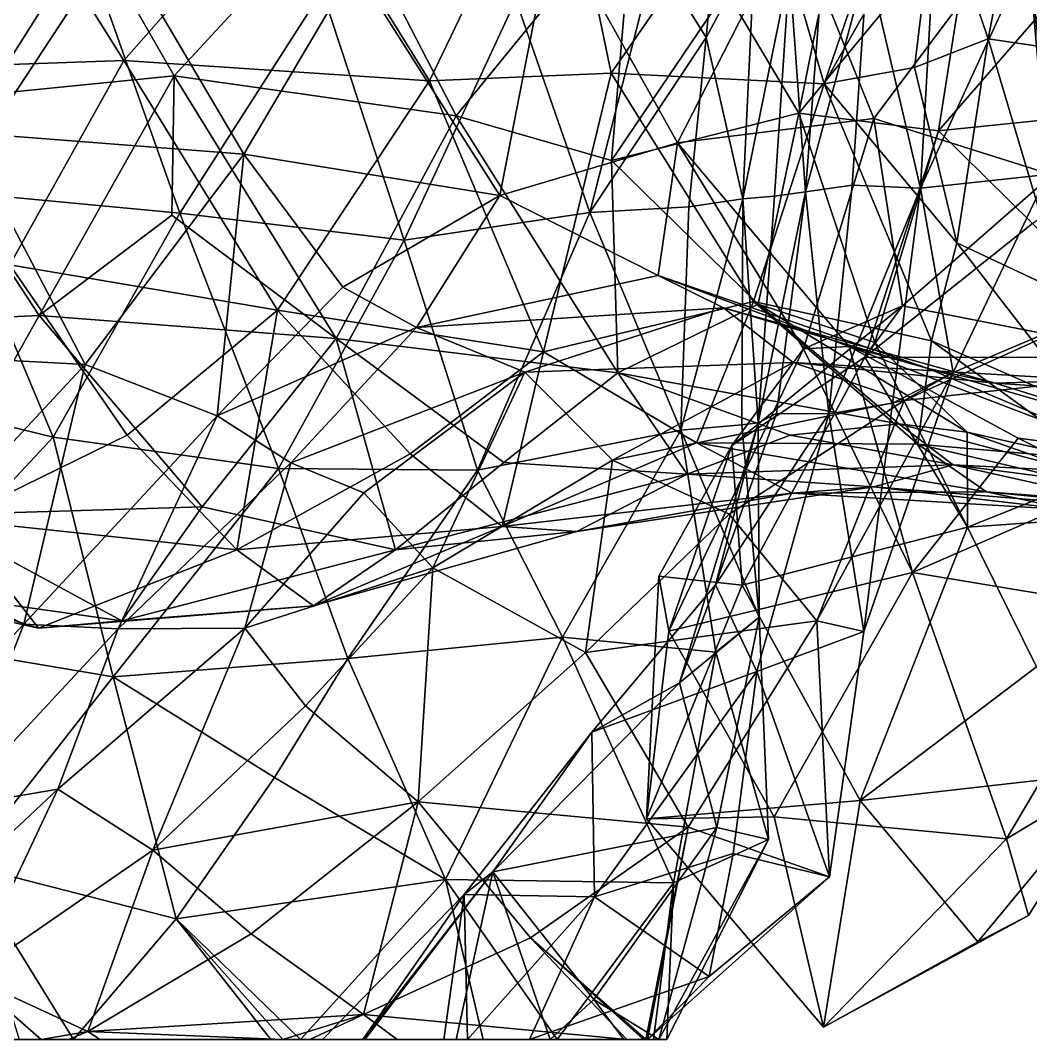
# Model space of a CAD drawing. Extents: x 373697 to 374058, y 6959904 to 6960301.
# Drawn here: x 373896.99 to 373917.25, y 6959904.18 to 6959924.62 of the extents above; entities that cross this region are included whole.
import ezdxf

# ---------------------------------------------------------------- set-up
doc = ezdxf.new("R2010")
doc.units = 0
doc.layers.add('Bht_Fk', color=7, linetype='CONTINUOUS')

msp = doc.modelspace()

# ---------------------------------------------------------------- linework, layer by layer
at = {"layer": 'Bht_Fk'}
for points in [[(373910.743, 6959924.273, 181.802), (373911.263, 6959929.761, 182.106), (373909.717, 6959925.917, 180.124)], [(373910.743, 6959924.273, 181.802), (373911.713, 6959926.096, 183.567), (373911.263, 6959929.761, 182.106)], [(373915.025, 6959928.953, 222.498), (373913.109, 6959923.345, 221.31), (373911.802, 6959927.841, 219.473)], [(373915.356, 6959927.308, 223.822), (373913.109, 6959923.345, 221.31), (373915.025, 6959928.953, 222.498)], [(373916.397, 6959924.247, 225.775), (373915.356, 6959927.308, 223.822), (373917.316, 6959929.041, 226.083)], [(373916.397, 6959924.247, 225.775), (373917.316, 6959929.041, 226.083), (373918.211, 6959923.983, 228.071)], [(373902.514, 6959927.734, 215.026), (373907.757, 6959928.75, 216.566), (373905.191, 6959923.408, 216.36)], [(373907.757, 6959928.75, 216.566), (373908.834, 6959923.562, 218.061), (373905.191, 6959923.408, 216.36)], [(373911.802, 6959927.841, 219.473), (373908.834, 6959923.562, 218.061), (373907.757, 6959928.75, 216.566)], [(373893.648, 6959924.14, 169.448), (373898.476, 6959925.594, 171.715), (373896.361, 6959928.607, 170.396)], [(373911.138, 6959925.213, 209.809), (373912.601, 6959922.761, 209.076), (373913.673, 6959928.099, 211.174)], [(373912.601, 6959922.761, 209.076), (373916.125, 6959927.027, 210.407), (373913.673, 6959928.099, 211.174)], [(373896.776, 6959927.462, 212.975), (373902.514, 6959927.734, 215.026), (373899.063, 6959923.815, 214.139)], [(373899.063, 6959923.815, 214.139), (373902.514, 6959927.734, 215.026), (373905.191, 6959923.408, 216.36)], [(373913.109, 6959923.345, 221.31), (373908.834, 6959923.562, 218.061), (373911.802, 6959927.841, 219.473)], [(373897.705, 6959927.628, 206.93), (373892.315, 6959927.312, 205.554), (373894.573, 6959922.956, 205.219)], [(373893.735, 6959923.628, 211.864), (373896.776, 6959927.462, 212.975), (373899.063, 6959923.815, 214.139)], [(373900.07, 6959923.505, 206.777), (373897.705, 6959927.628, 206.93), (373894.573, 6959922.956, 205.219)], [(373897.705, 6959927.628, 206.93), (373900.07, 6959923.505, 206.777), (373903.436, 6959927.142, 208.666)], [(373915.356, 6959927.308, 223.822), (373914.919, 6959923.676, 223.6), (373913.109, 6959923.345, 221.31)], [(373914.919, 6959923.676, 223.6), (373915.356, 6959927.308, 223.822), (373916.397, 6959924.247, 225.775)], [(373905.726, 6959922.706, 208.377), (373903.436, 6959927.142, 208.666), (373900.07, 6959923.505, 206.777)], [(373903.436, 6959927.142, 208.666), (373905.726, 6959922.706, 208.377), (373909.292, 6959927.075, 210.363)], [(373908.842, 6959921.811, 208.978), (373909.292, 6959927.075, 210.363), (373905.726, 6959922.706, 208.377)], [(373908.842, 6959921.811, 208.978), (373911.138, 6959925.213, 209.809), (373909.292, 6959927.075, 210.363)], [(373912.601, 6959922.761, 209.076), (373915.399, 6959922.402, 208.635), (373916.125, 6959927.027, 210.407)], [(373915.399, 6959922.402, 208.635), (373918.227, 6959925.663, 209.904), (373916.125, 6959927.027, 210.407)], [(373898.619, 6959926.767, 195.986), (373895.844, 6959922.371, 195.089), (373894.515, 6959926.795, 194.973)], [(373901.469, 6959921.939, 196.322), (373895.844, 6959922.371, 195.089), (373898.619, 6959926.767, 195.986)], [(373901.469, 6959921.939, 196.322), (373898.619, 6959926.767, 195.986), (373903.69, 6959925.696, 197.476)], [(373907.68, 6959926.62, 199.266), (373906.6, 6959921.107, 197.699), (373903.69, 6959925.696, 197.476)], [(373906.6, 6959921.107, 197.699), (373907.68, 6959926.62, 199.266), (373910.165, 6959922.161, 200.284)], [(373910.165, 6959922.161, 200.284), (373907.68, 6959926.62, 199.266), (373912.478, 6959926.696, 201.836)], [(373914.105, 6959922.651, 203.156), (373910.165, 6959922.161, 200.284), (373912.478, 6959926.696, 201.836)], [(373917.14, 6959926.699, 204.281), (373914.105, 6959922.651, 203.156), (373912.478, 6959926.696, 201.836)], [(373917.676, 6959921.525, 205.298), (373914.105, 6959922.651, 203.156), (373917.14, 6959926.699, 204.281)], [(373921.35, 6959925.778, 206.132), (373917.676, 6959921.525, 205.298), (373917.14, 6959926.699, 204.281)], [(373911.477, 6959921.041, 183.59), (373911.713, 6959926.096, 183.567), (373910.743, 6959924.273, 181.802)], [(373912.411, 6959925.637, 185.658), (373911.713, 6959926.096, 183.567), (373911.477, 6959921.041, 183.59)], [(373909.717, 6959925.917, 180.124), (373906.924, 6959925.035, 177.372), (373908.41, 6959920.764, 179.346)], [(373910.743, 6959924.273, 181.802), (373909.717, 6959925.917, 180.124), (373908.41, 6959920.764, 179.346)], [(373913.977, 6959925.798, 189.538), (373915.036, 6959921.254, 191.447), (373915.3, 6959925.888, 191.612)], [(373915.036, 6959921.254, 191.447), (373917.586, 6959921.528, 194.204), (373917.203, 6959925.973, 193.713)], [(373915.3, 6959925.888, 191.612), (373915.036, 6959921.254, 191.447), (373917.203, 6959925.973, 193.713)], [(373917.203, 6959925.973, 193.713), (373917.586, 6959921.528, 194.204), (373920.591, 6959925.985, 196.223)], [(373906.6, 6959921.107, 197.699), (373901.469, 6959921.939, 196.322), (373903.69, 6959925.696, 197.476)], [(373912.108, 6959921.094, 185.493), (373912.411, 6959925.637, 185.658), (373911.477, 6959921.041, 183.59)], [(373912.411, 6959925.637, 185.658), (373912.108, 6959921.094, 185.493), (373912.735, 6959921.182, 187.377)], [(373913.07, 6959925.678, 187.583), (373912.411, 6959925.637, 185.658), (373912.735, 6959921.182, 187.377)], [(373913.977, 6959925.798, 189.538), (373912.735, 6959921.182, 187.377), (373913.669, 6959921.313, 189.331)], [(373913.977, 6959925.798, 189.538), (373913.07, 6959925.678, 187.583), (373912.735, 6959921.182, 187.377)], [(373913.977, 6959925.798, 189.538), (373913.669, 6959921.313, 189.331), (373915.036, 6959921.254, 191.447)], [(373915.399, 6959922.402, 208.635), (373920.743, 6959922.954, 209.893), (373918.227, 6959925.663, 209.904)], [(373893.648, 6959924.14, 169.448), (373895.573, 6959921.19, 170.789), (373898.476, 6959925.594, 171.715)], [(373900.187, 6959920.754, 173.405), (373898.476, 6959925.594, 171.715), (373895.573, 6959921.19, 170.789)], [(373898.476, 6959925.594, 171.715), (373900.187, 6959920.754, 173.405), (373903.042, 6959925.212, 174.46)], [(373900.187, 6959920.754, 173.405), (373904.687, 6959920.209, 176.403), (373903.042, 6959925.212, 174.46)], [(373904.687, 6959920.209, 176.403), (373906.924, 6959925.035, 177.372), (373903.042, 6959925.212, 174.46)], [(373912.601, 6959922.761, 209.076), (373911.138, 6959925.213, 209.809), (373908.842, 6959921.811, 208.978)], [(373908.41, 6959920.764, 179.346), (373906.924, 6959925.035, 177.372), (373904.687, 6959920.209, 176.403)], [(373908.41, 6959920.764, 179.346), (373910.391, 6959920.878, 181.611), (373910.743, 6959924.273, 181.802)], [(373910.391, 6959920.878, 181.611), (373911.477, 6959921.041, 183.59), (373910.743, 6959924.273, 181.802)], [(373915.765, 6959920.159, 223.749), (373914.919, 6959923.676, 223.6), (373916.397, 6959924.247, 225.775)], [(373915.765, 6959920.159, 223.749), (373916.397, 6959924.247, 225.775), (373917.913, 6959919.149, 226.013)], [(373916.397, 6959924.247, 225.775), (373918.211, 6959923.983, 228.071), (373917.913, 6959919.149, 226.013)], [(373896.775, 6959919.715, 212.945), (373893.735, 6959923.628, 211.864), (373899.063, 6959923.815, 214.139)], [(373902.144, 6959918.809, 214.83), (373896.775, 6959919.715, 212.945), (373899.063, 6959923.815, 214.139)], [(373902.144, 6959918.809, 214.83), (373899.063, 6959923.815, 214.139), (373905.191, 6959923.408, 216.36)], [(373908.834, 6959923.562, 218.061), (373907.478, 6959917.976, 216.574), (373905.191, 6959923.408, 216.36)], [(373911.692, 6959918.982, 219.151), (373907.478, 6959917.976, 216.574), (373908.834, 6959923.562, 218.061)], [(373913.109, 6959923.345, 221.31), (373911.692, 6959918.982, 219.151), (373908.834, 6959923.562, 218.061)], [(373914.919, 6959923.676, 223.6), (373915.765, 6959920.159, 223.749), (373913.109, 6959923.345, 221.31)], [(373897.367, 6959918.704, 205.895), (373900.07, 6959923.505, 206.777), (373894.573, 6959922.956, 205.219)], [(373900.023, 6959920.715, 206.556), (373900.07, 6959923.505, 206.777), (373897.367, 6959918.704, 205.895)], [(373903.319, 6959918.239, 207.777), (373900.07, 6959923.505, 206.777), (373900.023, 6959920.715, 206.556)], [(373903.319, 6959918.239, 207.777), (373905.726, 6959922.706, 208.377), (373900.07, 6959923.505, 206.777)], [(373907.478, 6959917.976, 216.574), (373902.144, 6959918.809, 214.83), (373905.191, 6959923.408, 216.36)], [(373913.109, 6959923.345, 221.31), (373915.257, 6959918.192, 221.95), (373911.692, 6959918.982, 219.151)], [(373915.257, 6959918.192, 221.95), (373913.109, 6959923.345, 221.31), (373915.765, 6959920.159, 223.749)], [(373891.548, 6959918.433, 204.681), (373897.367, 6959918.704, 205.895), (373894.573, 6959922.956, 205.219)], [(373920.743, 6959922.954, 209.893), (373915.399, 6959922.402, 208.635), (373917.286, 6959920.549, 208.012)], [(373911.783, 6959918.926, 209.248), (373912.601, 6959922.761, 209.076), (373908.842, 6959921.811, 208.978)], [(373911.783, 6959918.926, 209.248), (373914.121, 6959918.163, 208.327), (373912.601, 6959922.761, 209.076)], [(373914.121, 6959918.163, 208.327), (373915.399, 6959922.402, 208.635), (373912.601, 6959922.761, 209.076)], [(373908.967, 6959917.552, 209.747), (373905.726, 6959922.706, 208.377), (373903.319, 6959918.239, 207.777)], [(373908.967, 6959917.552, 209.747), (373908.842, 6959921.811, 208.978), (373905.726, 6959922.706, 208.377)], [(373914.105, 6959922.651, 203.156), (373912.691, 6959918.036, 202.723), (373910.165, 6959922.161, 200.284)], [(373912.691, 6959918.036, 202.723), (373914.105, 6959922.651, 203.156), (373914.68, 6959918.893, 204.989)], [(373914.105, 6959922.651, 203.156), (373917.676, 6959921.525, 205.298), (373914.68, 6959918.893, 204.989)], [(373898.289, 6959917.721, 194.99), (373893.052, 6959917.997, 194.138), (373895.844, 6959922.371, 195.089)], [(373898.289, 6959917.721, 194.99), (373895.844, 6959922.371, 195.089), (373901.469, 6959921.939, 196.322)], [(373913.922, 6959917.868, 206.258), (373917.286, 6959920.549, 208.012), (373915.399, 6959922.402, 208.635)], [(373913.922, 6959917.868, 206.258), (373915.399, 6959922.402, 208.635), (373914.121, 6959918.163, 208.327)], [(373909.779, 6959919.505, 197.939), (373906.6, 6959921.107, 197.699), (373910.165, 6959922.161, 200.284)], [(373910.165, 6959922.161, 200.284), (373913.605, 6959918.078, 201.117), (373909.779, 6959919.505, 197.939)], [(373913.605, 6959918.078, 201.117), (373910.165, 6959922.161, 200.284), (373912.691, 6959918.036, 202.723)], [(373900.934, 6959916.688, 194.43), (373898.289, 6959917.721, 194.99), (373901.469, 6959921.939, 196.322)], [(373903.452, 6959919.272, 195.884), (373900.934, 6959916.688, 194.43), (373901.469, 6959921.939, 196.322)], [(373903.452, 6959919.272, 195.884), (373901.469, 6959921.939, 196.322), (373906.6, 6959921.107, 197.699)], [(373908.842, 6959921.811, 208.978), (373908.967, 6959917.552, 209.747), (373911.783, 6959918.926, 209.248)], [(373919.943, 6959917.861, 208.074), (373914.68, 6959918.893, 204.989), (373917.676, 6959921.525, 205.298)], [(373915.036, 6959921.254, 191.447), (373915.691, 6959917.562, 193.222), (373917.586, 6959921.528, 194.204)], [(373919.654, 6959919.237, 196.455), (373917.586, 6959921.528, 194.204), (373915.691, 6959917.562, 193.222)], [(373912.735, 6959921.182, 187.377), (373913.201, 6959916.73, 189.068), (373913.669, 6959921.313, 189.331)], [(373913.669, 6959921.313, 189.331), (373913.201, 6959916.73, 189.068), (373915.036, 6959921.254, 191.447)], [(373895.573, 6959921.19, 170.789), (373893.052, 6959917.384, 170.181), (373897.643, 6959916.261, 172.818)], [(373895.573, 6959921.19, 170.789), (373897.643, 6959916.261, 172.818), (373900.187, 6959920.754, 173.405)], [(373904.932, 6959918.463, 195.178), (373903.452, 6959919.272, 195.884), (373906.6, 6959921.107, 197.699)], [(373904.932, 6959918.463, 195.178), (373906.6, 6959921.107, 197.699), (373909.779, 6959919.505, 197.939)], [(373912.735, 6959921.182, 187.377), (373911.785, 6959916.551, 185.299), (373912.152, 6959916.737, 187.083)], [(373912.735, 6959921.182, 187.377), (373912.108, 6959921.094, 185.493), (373911.785, 6959916.551, 185.299)], [(373912.152, 6959916.737, 187.083), (373913.201, 6959916.73, 189.068), (373912.735, 6959921.182, 187.377)], [(373915.036, 6959921.254, 191.447), (373913.201, 6959916.73, 189.068), (373914.478, 6959916.946, 191.139)], [(373915.036, 6959921.254, 191.447), (373914.478, 6959916.946, 191.139), (373915.691, 6959917.562, 193.222)], [(373911.477, 6959921.041, 183.59), (373910.391, 6959920.878, 181.611), (373910.231, 6959916.404, 181.492)], [(373911.453, 6959916.508, 183.492), (373911.477, 6959921.041, 183.59), (373910.231, 6959916.404, 181.492)], [(373911.477, 6959921.041, 183.59), (373911.453, 6959916.508, 183.492), (373911.785, 6959916.551, 185.299)], [(373912.108, 6959921.094, 185.493), (373911.477, 6959921.041, 183.59), (373911.785, 6959916.551, 185.299)], [(373903.319, 6959918.239, 207.777), (373900.023, 6959920.715, 206.556), (373897.367, 6959918.704, 205.895)], [(373900.187, 6959920.754, 173.405), (373897.643, 6959916.261, 172.818), (373902.165, 6959915.631, 175.527)], [(373904.687, 6959920.209, 176.403), (373900.187, 6959920.754, 173.405), (373902.165, 6959915.631, 175.527)], [(373908.41, 6959920.764, 179.346), (373904.687, 6959920.209, 176.403), (373906.157, 6959915.598, 178.085)], [(373910.231, 6959916.404, 181.492), (373908.41, 6959920.764, 179.346), (373906.157, 6959915.598, 178.085)], [(373910.391, 6959920.878, 181.611), (373908.41, 6959920.764, 179.346), (373910.231, 6959916.404, 181.492)], [(373917.286, 6959920.549, 208.012), (373913.922, 6959917.868, 206.258), (373919.943, 6959917.861, 208.074)], [(373904.687, 6959920.209, 176.403), (373902.165, 6959915.631, 175.527), (373906.157, 6959915.598, 178.085)], [(373915.257, 6959918.192, 221.95), (373915.765, 6959920.159, 223.749), (373918.33, 6959916.851, 224.396)], [(373918.33, 6959916.851, 224.396), (373915.765, 6959920.159, 223.749), (373917.913, 6959919.149, 226.013)], [(373899.126, 6959916.301, 213.126), (373895.657, 6959914.606, 210.976), (373896.775, 6959919.715, 212.945)], [(373899.126, 6959916.301, 213.126), (373896.775, 6959919.715, 212.945), (373902.144, 6959918.809, 214.83)], [(373911.087, 6959918.856, 197.001), (373904.932, 6959918.463, 195.178), (373909.779, 6959919.505, 197.939)], [(373915.193, 6959917.639, 199.844), (373909.779, 6959919.505, 197.939), (373913.605, 6959918.078, 201.117)], [(373915.193, 6959917.639, 199.844), (373911.087, 6959918.856, 197.001), (373909.779, 6959919.505, 197.939)], [(373904.932, 6959918.463, 195.178), (373900.934, 6959916.688, 194.43), (373903.452, 6959919.272, 195.884)], [(373919.654, 6959919.237, 196.455), (373915.691, 6959917.562, 193.222), (373914.709, 6959916.996, 194.609)], [(373918.492, 6959917.403, 197.552), (373919.654, 6959919.237, 196.455), (373914.709, 6959916.996, 194.609)], [(373911.087, 6959918.856, 197.001), (373907.104, 6959917.566, 194.069), (373904.932, 6959918.463, 195.178)], [(373907.104, 6959917.566, 194.069), (373911.087, 6959918.856, 197.001), (373912.485, 6959917.757, 195.538)], [(373911.692, 6959918.982, 219.151), (373910.548, 6959916.15, 216.896), (373907.478, 6959917.976, 216.574)], [(373914.607, 6959916.53, 211.276), (373911.783, 6959918.926, 209.248), (373908.967, 6959917.552, 209.747)], [(373914.988, 6959916.123, 219.706), (373910.548, 6959916.15, 216.896), (373911.692, 6959918.982, 219.151)], [(373911.087, 6959918.856, 197.001), (373915.193, 6959917.639, 199.844), (373916.536, 6959917.342, 198.609)], [(373912.485, 6959917.757, 195.538), (373911.087, 6959918.856, 197.001), (373916.536, 6959917.342, 198.609)], [(373913.922, 6959917.868, 206.258), (373911.254, 6959916.098, 203.732), (373914.68, 6959918.893, 204.989)], [(373911.254, 6959916.098, 203.732), (373912.691, 6959918.036, 202.723), (373914.68, 6959918.893, 204.989)], [(373915.257, 6959918.192, 221.95), (373914.988, 6959916.123, 219.706), (373911.692, 6959918.982, 219.151)], [(373911.783, 6959918.926, 209.248), (373915.974, 6959916.362, 210.155), (373914.121, 6959918.163, 208.327)], [(373911.783, 6959918.926, 209.248), (373914.607, 6959916.53, 211.276), (373915.974, 6959916.362, 210.155)], [(373919.943, 6959917.861, 208.074), (373913.922, 6959917.868, 206.258), (373914.68, 6959918.893, 204.989)], [(373895.113, 6959914.695, 206.041), (373897.367, 6959918.704, 205.895), (373891.548, 6959918.433, 204.681)], [(373900.631, 6959914.866, 207.61), (373897.367, 6959918.704, 205.895), (373895.113, 6959914.695, 206.041)], [(373900.631, 6959914.866, 207.61), (373903.319, 6959918.239, 207.777), (373897.367, 6959918.704, 205.895)], [(373902.144, 6959918.809, 214.83), (373901.325, 6959914, 212.761), (373899.126, 6959916.301, 213.126)], [(373904.807, 6959915.931, 214.861), (373901.325, 6959914, 212.761), (373902.144, 6959918.809, 214.83)], [(373907.478, 6959917.976, 216.574), (373904.807, 6959915.931, 214.861), (373902.144, 6959918.809, 214.83)], [(373900.934, 6959916.688, 194.43), (373904.932, 6959918.463, 195.178), (373902.409, 6959915.747, 193.039)], [(373907.104, 6959917.566, 194.069), (373902.409, 6959915.747, 193.039), (373904.932, 6959918.463, 195.178)], [(373903.319, 6959918.239, 207.777), (373900.631, 6959914.866, 207.61), (373904.509, 6959914.001, 210.102)], [(373904.509, 6959914.001, 210.102), (373906.682, 6959915.757, 209.833), (373903.319, 6959918.239, 207.777)], [(373906.682, 6959915.757, 209.833), (373908.967, 6959917.552, 209.747), (373903.319, 6959918.239, 207.777)], [(373912.691, 6959918.036, 202.723), (373909.991, 6959912.375, 202.279), (373914.88, 6959913.549, 203.166)], [(373909.991, 6959912.375, 202.279), (373912.691, 6959918.036, 202.723), (373911.254, 6959916.098, 203.732)], [(373913.605, 6959918.078, 201.117), (373912.691, 6959918.036, 202.723), (373914.88, 6959913.549, 203.166)], [(373916.995, 6959916.243, 203.135), (373913.605, 6959918.078, 201.117), (373914.88, 6959913.549, 203.166)], [(373919.141, 6959915.959, 202.673), (373913.605, 6959918.078, 201.117), (373916.995, 6959916.243, 203.135)], [(373919.141, 6959915.959, 202.673), (373915.193, 6959917.639, 199.844), (373913.605, 6959918.078, 201.117)], [(373913.922, 6959917.868, 206.258), (373914.121, 6959918.163, 208.327), (373915.98, 6959914.455, 208.154)], [(373914.121, 6959918.163, 208.327), (373915.974, 6959916.362, 210.155), (373915.98, 6959914.455, 208.154)], [(373918.539, 6959915.816, 222.746), (373914.988, 6959916.123, 219.706), (373915.257, 6959918.192, 221.95)], [(373918.539, 6959915.816, 222.746), (373915.257, 6959918.192, 221.95), (373918.33, 6959916.851, 224.396)], [(373894.588, 6959913.757, 193.68), (373893.052, 6959917.997, 194.138), (373898.289, 6959917.721, 194.99)], [(373906.651, 6959914.472, 214.2), (373904.807, 6959915.931, 214.861), (373907.478, 6959917.976, 216.574)], [(373910.548, 6959916.15, 216.896), (373906.651, 6959914.472, 214.2), (373907.478, 6959917.976, 216.574)], [(373913.922, 6959917.868, 206.258), (373911.46, 6959913.293, 205.318), (373911.254, 6959916.098, 203.732)], [(373913.922, 6959917.868, 206.258), (373915.98, 6959914.455, 208.154), (373911.46, 6959913.293, 205.318)], [(373897.054, 6959912.511, 192.844), (373894.588, 6959913.757, 193.68), (373898.289, 6959917.721, 194.99)], [(373900.934, 6959916.688, 194.43), (373897.054, 6959912.511, 192.844), (373898.289, 6959917.721, 194.99)], [(373908.86, 6959915.803, 193.004), (373907.104, 6959917.566, 194.069), (373912.485, 6959917.757, 195.538)], [(373908.86, 6959915.803, 193.004), (373912.485, 6959917.757, 195.538), (373914.709, 6959916.996, 194.609)], [(373912.485, 6959917.757, 195.538), (373918.492, 6959917.403, 197.552), (373914.709, 6959916.996, 194.609)], [(373916.536, 6959917.342, 198.609), (373918.492, 6959917.403, 197.552), (373912.485, 6959917.757, 195.538)], [(373915.193, 6959917.639, 199.844), (373920.757, 6959916.031, 201.417), (373916.536, 6959917.342, 198.609)], [(373915.193, 6959917.639, 199.844), (373919.141, 6959915.959, 202.673), (373920.757, 6959916.031, 201.417)], [(373902.409, 6959915.747, 193.039), (373907.104, 6959917.566, 194.069), (373903.873, 6959915.146, 192.28)], [(373903.873, 6959915.146, 192.28), (373907.104, 6959917.566, 194.069), (373905.257, 6959913.639, 191.465)], [(373907.104, 6959917.566, 194.069), (373908.86, 6959915.803, 193.004), (373905.257, 6959913.639, 191.465)], [(373908.967, 6959917.552, 209.747), (373906.682, 6959915.757, 209.833), (373910.361, 6959915.522, 212.084)], [(373908.967, 6959917.552, 209.747), (373910.361, 6959915.522, 212.084), (373912.427, 6959916.304, 211.721)], [(373914.607, 6959916.53, 211.276), (373908.967, 6959917.552, 209.747), (373912.427, 6959916.304, 211.721)], [(373912.958, 6959912.578, 192.116), (373915.691, 6959917.562, 193.222), (373913.9, 6959912.363, 190.694)], [(373915.691, 6959917.562, 193.222), (373912.958, 6959912.578, 192.116), (373914.709, 6959916.996, 194.609)], [(373915.691, 6959917.562, 193.222), (373914.478, 6959916.946, 191.139), (373913.9, 6959912.363, 190.694)], [(373893.052, 6959917.384, 170.181), (373893.927, 6959912.287, 171.765), (373897.643, 6959916.261, 172.818)], [(373918.492, 6959917.403, 197.552), (373916.536, 6959917.342, 198.609), (373922.686, 6959916.933, 200.201)], [(373916.536, 6959917.342, 198.609), (373920.757, 6959916.031, 201.417), (373922.686, 6959916.933, 200.201)], [(373908.86, 6959915.803, 193.004), (373914.709, 6959916.996, 194.609), (373911.199, 6959914.718, 192.761)], [(373914.709, 6959916.996, 194.609), (373912.958, 6959912.578, 192.116), (373911.199, 6959914.718, 192.761)], [(373914.478, 6959916.946, 191.139), (373913.201, 6959916.73, 189.068), (373913.9, 6959912.363, 190.694)], [(373898.951, 6959912.422, 191.727), (373897.054, 6959912.511, 192.844), (373900.934, 6959916.688, 194.43)], [(373902.409, 6959915.747, 193.039), (373898.951, 6959912.422, 191.727), (373900.934, 6959916.688, 194.43)], [(373913.201, 6959916.73, 189.068), (373912.152, 6959916.737, 187.083), (373910.928, 6959913.3, 186.641)], [(373911.785, 6959916.551, 185.299), (373910.928, 6959913.3, 186.641), (373912.152, 6959916.737, 187.083)], [(373913.201, 6959916.73, 189.068), (373910.928, 6959913.3, 186.641), (373911.753, 6959911.565, 188.227)], [(373913.201, 6959916.73, 189.068), (373911.753, 6959911.565, 188.227), (373913.9, 6959912.363, 190.694)], [(373906.157, 6959915.598, 178.085), (373907.856, 6959912.252, 179.347), (373910.231, 6959916.404, 181.492)], [(373910.231, 6959916.404, 181.492), (373907.856, 6959912.252, 179.347), (373910.936, 6959911.948, 181.944)], [(373911.785, 6959916.551, 185.299), (373910.206, 6959911.335, 184.99), (373910.928, 6959913.3, 186.641)], [(373911.785, 6959916.551, 185.299), (373911.804, 6959912.652, 183.682), (373910.206, 6959911.335, 184.99)], [(373911.453, 6959916.508, 183.492), (373910.231, 6959916.404, 181.492), (373911.804, 6959912.652, 183.682)], [(373910.231, 6959916.404, 181.492), (373910.936, 6959911.948, 181.944), (373911.804, 6959912.652, 183.682)], [(373911.785, 6959916.551, 185.299), (373911.453, 6959916.508, 183.492), (373911.804, 6959912.652, 183.682)], [(373915.695, 6959915.709, 213.388), (373914.607, 6959916.53, 211.276), (373912.427, 6959916.304, 211.721)], [(373914.607, 6959916.53, 211.276), (373918.2, 6959915.577, 212.794), (373915.974, 6959916.362, 210.155)], [(373915.695, 6959915.709, 213.388), (373918.2, 6959915.577, 212.794), (373914.607, 6959916.53, 211.276)], [(373897.643, 6959916.261, 172.818), (373893.927, 6959912.287, 171.765), (373898.845, 6959911.457, 174.404)], [(373901.325, 6959914, 212.761), (373895.657, 6959914.606, 210.976), (373899.126, 6959916.301, 213.126)], [(373902.165, 6959915.631, 175.527), (373897.643, 6959916.261, 172.818), (373898.845, 6959911.457, 174.404)], [(373915.695, 6959915.709, 213.388), (373912.427, 6959916.304, 211.721), (373910.361, 6959915.522, 212.084)], [(373918.893, 6959915.3, 204.207), (373916.995, 6959916.243, 203.135), (373914.88, 6959913.549, 203.166)], [(373915.974, 6959916.362, 210.155), (373919.03, 6959915.674, 210.976), (373915.98, 6959914.455, 208.154)], [(373918.2, 6959915.577, 212.794), (373919.03, 6959915.674, 210.976), (373915.974, 6959916.362, 210.155)], [(373916.995, 6959916.243, 203.135), (373918.893, 6959915.3, 204.207), (373919.141, 6959915.959, 202.673)], [(373910.548, 6959916.15, 216.896), (373912.465, 6959915.14, 215.91), (373906.651, 6959914.472, 214.2)], [(373911.254, 6959916.098, 203.732), (373911.46, 6959913.293, 205.318), (373909.788, 6959913.478, 203.243)], [(373909.788, 6959913.478, 203.243), (373909.991, 6959912.375, 202.279), (373911.254, 6959916.098, 203.732)], [(373914.988, 6959916.123, 219.706), (373916.363, 6959915.169, 218.714), (373910.548, 6959916.15, 216.896)], [(373916.363, 6959915.169, 218.714), (373912.465, 6959915.14, 215.91), (373910.548, 6959916.15, 216.896)], [(373920.317, 6959914.867, 221.529), (373914.988, 6959916.123, 219.706), (373918.539, 6959915.816, 222.746)], [(373920.317, 6959914.867, 221.529), (373916.363, 6959915.169, 218.714), (373914.988, 6959916.123, 219.706)], [(373904.807, 6959915.931, 214.861), (373906.651, 6959914.472, 214.2), (373901.325, 6959914, 212.761)], [(373905.257, 6959913.639, 191.465), (373908.86, 6959915.803, 193.004), (373908.317, 6959911.947, 191.332)], [(373908.317, 6959911.947, 191.332), (373908.86, 6959915.803, 193.004), (373911.199, 6959914.718, 192.761)], [(373902.165, 6959915.631, 175.527), (373898.845, 6959911.457, 174.404), (373903.556, 6959911.827, 176.819)], [(373898.951, 6959912.422, 191.727), (373902.409, 6959915.747, 193.039), (373901.491, 6959912.434, 190.867)], [(373901.491, 6959912.434, 190.867), (373902.409, 6959915.747, 193.039), (373903.873, 6959915.146, 192.28)], [(373902.165, 6959915.631, 175.527), (373903.556, 6959911.827, 176.819), (373906.157, 6959915.598, 178.085)], [(373903.556, 6959911.827, 176.819), (373907.856, 6959912.252, 179.347), (373906.157, 6959915.598, 178.085)], [(373910.361, 6959915.522, 212.084), (373906.682, 6959915.757, 209.833), (373904.509, 6959914.001, 210.102)], [(373914.101, 6959915.265, 214.653), (373915.695, 6959915.709, 213.388), (373910.361, 6959915.522, 212.084)], [(373919.702, 6959914.809, 216.258), (373915.695, 6959915.709, 213.388), (373914.101, 6959915.265, 214.653)], [(373915.695, 6959915.709, 213.388), (373921.367, 6959914.965, 215.04), (373918.2, 6959915.577, 212.794)], [(373921.367, 6959914.965, 215.04), (373915.695, 6959915.709, 213.388), (373919.702, 6959914.809, 216.258)], [(373915.98, 6959914.455, 208.154), (373919.03, 6959915.674, 210.976), (373920.105, 6959914.743, 209.634)], [(373908.143, 6959914.37, 212.839), (373910.361, 6959915.522, 212.084), (373904.509, 6959914.001, 210.102)], [(373914.101, 6959915.265, 214.653), (373910.361, 6959915.522, 212.084), (373908.143, 6959914.37, 212.839)], [(373912.465, 6959915.14, 215.91), (373914.101, 6959915.265, 214.653), (373908.143, 6959914.37, 212.839)], [(373918.043, 6959914.804, 217.483), (373914.101, 6959915.265, 214.653), (373912.465, 6959915.14, 215.91)], [(373918.043, 6959914.804, 217.483), (373919.702, 6959914.809, 216.258), (373914.101, 6959915.265, 214.653)], [(373918.893, 6959915.3, 204.207), (373914.88, 6959913.549, 203.166), (373919.47, 6959912.788, 205.929)], [(373903.873, 6959915.146, 192.28), (373905.257, 6959913.639, 191.465), (373901.491, 6959912.434, 190.867)], [(373912.465, 6959915.14, 215.91), (373908.143, 6959914.37, 212.839), (373906.651, 6959914.472, 214.2)], [(373918.043, 6959914.804, 217.483), (373912.465, 6959915.14, 215.91), (373916.363, 6959915.169, 218.714)], [(373921.996, 6959914.615, 220.31), (373916.363, 6959915.169, 218.714), (373920.317, 6959914.867, 221.529)], [(373921.996, 6959914.615, 220.31), (373918.043, 6959914.804, 217.483), (373916.363, 6959915.169, 218.714)], [(373899.02, 6959912.579, 208.659), (373900.631, 6959914.866, 207.61), (373895.113, 6959914.695, 206.041)], [(373904.509, 6959914.001, 210.102), (373900.631, 6959914.866, 207.61), (373899.02, 6959912.579, 208.659)], [(373895.657, 6959914.606, 210.976), (373897.348, 6959912.434, 209.763), (373891.549, 6959914.241, 208.162)], [(373899.02, 6959912.579, 208.659), (373895.113, 6959914.695, 206.041), (373892.774, 6959913.461, 206.755)], [(373897.348, 6959912.434, 209.763), (373895.657, 6959914.606, 210.976), (373901.325, 6959914, 212.761)], [(373911.199, 6959914.718, 192.761), (373912.958, 6959912.578, 192.116), (373908.317, 6959911.947, 191.332)], [(373915.98, 6959914.455, 208.154), (373920.105, 6959914.743, 209.634), (373917.366, 6959911.658, 207.775)], [(373906.651, 6959914.472, 214.2), (373902.866, 6959912.88, 211.377), (373901.325, 6959914, 212.761)], [(373908.143, 6959914.37, 212.839), (373902.866, 6959912.88, 211.377), (373906.651, 6959914.472, 214.2)], [(373908.143, 6959914.37, 212.839), (373904.509, 6959914.001, 210.102), (373902.866, 6959912.88, 211.377)], [(373913.829, 6959908.976, 206.329), (373911.46, 6959913.293, 205.318), (373915.98, 6959914.455, 208.154)], [(373913.829, 6959908.976, 206.329), (373915.98, 6959914.455, 208.154), (373917.366, 6959911.658, 207.775)], [(373897.348, 6959912.434, 209.763), (373892.774, 6959913.461, 206.755), (373891.549, 6959914.241, 208.162)], [(373902.866, 6959912.88, 211.377), (373897.348, 6959912.434, 209.763), (373901.325, 6959914, 212.761)], [(373902.866, 6959912.88, 211.377), (373904.509, 6959914.001, 210.102), (373899.02, 6959912.579, 208.659)], [(373893.79, 6959909.043, 191.634), (373894.588, 6959913.757, 193.68), (373897.054, 6959912.511, 192.844)], [(373901.491, 6959912.434, 190.867), (373905.257, 6959913.639, 191.465), (373902.705, 6959910.873, 190.02)], [(373902.705, 6959910.873, 190.02), (373905.257, 6959913.639, 191.465), (373904.966, 6959908.95, 189.671)], [(373904.966, 6959908.95, 189.671), (373905.257, 6959913.639, 191.465), (373908.317, 6959911.947, 191.332)], [(373909.991, 6959912.375, 202.279), (373912.104, 6959908.646, 202.517), (373914.88, 6959913.549, 203.166)], [(373912.104, 6959908.646, 202.517), (373916.761, 6959908.206, 204.579), (373914.88, 6959913.549, 203.166)], [(373919.47, 6959912.788, 205.929), (373914.88, 6959913.549, 203.166), (373916.761, 6959908.206, 204.579)], [(373897.348, 6959912.434, 209.763), (373899.02, 6959912.579, 208.659), (373892.774, 6959913.461, 206.755)], [(373911.46, 6959913.293, 205.318), (373909.543, 6959908.609, 203.082), (373909.788, 6959913.478, 203.243)], [(373909.543, 6959908.609, 203.082), (373909.991, 6959912.375, 202.279), (373909.788, 6959913.478, 203.243)], [(373910.928, 6959913.3, 186.641), (373908.447, 6959910.348, 185.851), (373911.753, 6959911.565, 188.227)], [(373910.206, 6959911.335, 184.99), (373908.447, 6959910.348, 185.851), (373910.928, 6959913.3, 186.641)], [(373909.543, 6959908.609, 203.082), (373911.46, 6959913.293, 205.318), (373913.829, 6959908.976, 206.329)], [(373897.348, 6959912.434, 209.763), (373902.866, 6959912.88, 211.377), (373899.02, 6959912.579, 208.659)], [(373919.025, 6959909.564, 207.281), (373919.47, 6959912.788, 205.929), (373916.761, 6959908.206, 204.579)], [(373908.317, 6959911.947, 191.332), (373912.958, 6959912.578, 192.116), (373910.38, 6959908.439, 190.981)], [(373911.804, 6959912.652, 183.682), (373910.954, 6959908.435, 184.289), (373910.206, 6959911.335, 184.99)], [(373910.38, 6959908.439, 190.981), (373912.958, 6959912.578, 192.116), (373913.214, 6959907.444, 190.573)], [(373911.804, 6959912.652, 183.682), (373910.936, 6959911.948, 181.944), (373911.993, 6959908.193, 183.186)], [(373911.804, 6959912.652, 183.682), (373911.993, 6959908.193, 183.186), (373910.954, 6959908.435, 184.289)], [(373913.214, 6959907.444, 190.573), (373912.958, 6959912.578, 192.116), (373913.9, 6959912.363, 190.694)], [(373897.054, 6959912.511, 192.844), (373895.619, 6959908.84, 190.48), (373893.79, 6959909.043, 191.634)], [(373895.619, 6959908.84, 190.48), (373897.054, 6959912.511, 192.844), (373898.951, 6959912.422, 191.727)], [(373898.951, 6959912.422, 191.727), (373897.735, 6959909.206, 189.598), (373895.619, 6959908.84, 190.48)], [(373897.735, 6959909.206, 189.598), (373901.491, 6959912.434, 190.867), (373899.641, 6959907.978, 188.514)], [(373897.735, 6959909.206, 189.598), (373898.951, 6959912.422, 191.727), (373901.491, 6959912.434, 190.867)], [(373899.641, 6959907.978, 188.514), (373901.491, 6959912.434, 190.867), (373902.705, 6959910.873, 190.02)], [(373909.991, 6959912.375, 202.279), (373909.543, 6959908.609, 203.082), (373912.104, 6959908.646, 202.517)], [(373913.9, 6959912.363, 190.694), (373911.753, 6959911.565, 188.227), (373913.214, 6959907.444, 190.573)], [(373893.927, 6959912.287, 171.765), (373895.885, 6959907.688, 173.807), (373898.845, 6959911.457, 174.404)], [(373903.556, 6959911.827, 176.819), (373905.512, 6959907.393, 178.172), (373907.856, 6959912.252, 179.347)], [(373905.512, 6959907.393, 178.172), (373910.085, 6959907.323, 180.984), (373907.856, 6959912.252, 179.347)], [(373910.936, 6959911.948, 181.944), (373907.856, 6959912.252, 179.347), (373910.085, 6959907.323, 180.984)], [(373904.966, 6959908.95, 189.671), (373908.317, 6959911.947, 191.332), (373910.38, 6959908.439, 190.981)], [(373911.993, 6959908.193, 183.186), (373910.936, 6959911.948, 181.944), (373910.085, 6959907.323, 180.984)], [(373898.845, 6959911.457, 174.404), (373902.085, 6959909.437, 176.325), (373903.556, 6959911.827, 176.819)], [(373903.556, 6959911.827, 176.819), (373902.085, 6959909.437, 176.325), (373905.512, 6959907.393, 178.172)], [(373908.498, 6959907.042, 186.817), (373911.753, 6959911.565, 188.227), (373908.447, 6959910.348, 185.851)], [(373911.753, 6959911.565, 188.227), (373908.498, 6959907.042, 186.817), (373911.282, 6959907.914, 188.291)], [(373911.753, 6959911.565, 188.227), (373911.282, 6959907.914, 188.291), (373913.214, 6959907.444, 190.573)], [(373917.366, 6959911.658, 207.775), (373919.025, 6959909.564, 207.281), (373913.829, 6959908.976, 206.329)], [(373898.845, 6959911.457, 174.404), (373895.885, 6959907.688, 173.807), (373900.109, 6959906.606, 175.899)], [(373902.085, 6959909.437, 176.325), (373898.845, 6959911.457, 174.404), (373900.109, 6959906.606, 175.899)], [(373910.206, 6959911.335, 184.99), (373906.462, 6959907.548, 183.577), (373908.447, 6959910.348, 185.851)], [(373910.954, 6959908.435, 184.289), (373906.462, 6959907.548, 183.577), (373910.206, 6959911.335, 184.99)], [(373902.705, 6959910.873, 190.02), (373904.966, 6959908.95, 189.671), (373899.641, 6959907.978, 188.514)], [(373908.498, 6959907.042, 186.817), (373908.447, 6959910.348, 185.851), (373905.888, 6959907.094, 185.032)], [(373906.462, 6959907.548, 183.577), (373905.888, 6959907.094, 185.032), (373908.447, 6959910.348, 185.851)], [(373913.829, 6959908.976, 206.329), (373919.025, 6959909.564, 207.281), (373916.187, 6959906.141, 206.333)], [(373916.187, 6959906.141, 206.333), (373919.025, 6959909.564, 207.281), (373917.207, 6959906.669, 205.188)], [(373917.207, 6959906.669, 205.188), (373919.025, 6959909.564, 207.281), (373916.761, 6959908.206, 204.579)], [(373905.512, 6959907.393, 178.172), (373902.085, 6959909.437, 176.325), (373900.109, 6959906.606, 175.899)], [(373894.179, 6959905.87, 188.057), (373897.735, 6959909.206, 189.598), (373895.958, 6959905.438, 186.941)], [(373894.179, 6959905.87, 188.057), (373895.619, 6959908.84, 190.48), (373897.735, 6959909.206, 189.598)], [(373895.958, 6959905.438, 186.941), (373897.735, 6959909.206, 189.598), (373899.641, 6959907.978, 188.514)], [(373899.641, 6959907.978, 188.514), (373904.966, 6959908.95, 189.671), (373901.618, 6959906.3, 187.891)], [(373901.618, 6959906.3, 187.891), (373904.966, 6959908.95, 189.671), (373903.869, 6959904.686, 187.679)], [(373904.966, 6959908.95, 189.671), (373907.22, 6959906.223, 189.497), (373903.869, 6959904.686, 187.679)], [(373907.22, 6959906.223, 189.497), (373904.966, 6959908.95, 189.671), (373910.38, 6959908.439, 190.981)], [(373913.094, 6959904.432, 203.981), (373909.543, 6959908.609, 203.082), (373913.829, 6959908.976, 206.329)], [(373913.829, 6959908.976, 206.329), (373916.187, 6959906.141, 206.333), (373913.094, 6959904.432, 203.981)], [(373913.094, 6959904.432, 203.981), (373912.104, 6959908.646, 202.517), (373909.543, 6959908.609, 203.082)], [(373912.104, 6959908.646, 202.517), (373913.094, 6959904.432, 203.981), (373916.761, 6959908.206, 204.579)], [(373910.954, 6959908.435, 184.289), (373908.489, 6959904.989, 183.347), (373906.462, 6959907.548, 183.577)], [(373910.38, 6959908.439, 190.981), (373909.533, 6959904.182, 189.337), (373907.22, 6959906.223, 189.497)], [(373910.954, 6959908.435, 184.289), (373909.788, 6959904.182, 182.617), (373908.489, 6959904.989, 183.347)], [(373910.38, 6959908.439, 190.981), (373909.566, 6959904.182, 189.337), (373909.533, 6959904.182, 189.337)], [(373913.214, 6959907.444, 190.573), (373909.566, 6959904.182, 189.337), (373910.38, 6959908.439, 190.981)], [(373911.993, 6959908.193, 183.186), (373909.788, 6959904.182, 182.617), (373910.954, 6959908.435, 184.289)], [(373911.993, 6959908.193, 183.186), (373909.95, 6959904.182, 182.468), (373909.788, 6959904.182, 182.617)], [(373910.085, 6959907.323, 180.984), (373909.95, 6959904.182, 182.468), (373911.993, 6959908.193, 183.186)], [(373913.094, 6959904.432, 203.981), (373917.207, 6959906.669, 205.188), (373916.761, 6959908.206, 204.579)], [(373899.641, 6959907.978, 188.514), (373898.342, 6959904.345, 186.049), (373895.958, 6959905.438, 186.941)], [(373898.342, 6959904.345, 186.049), (373899.641, 6959907.978, 188.514), (373901.618, 6959906.3, 187.891)], [(373910.801, 6959905.448, 188.445), (373911.282, 6959907.914, 188.291), (373908.498, 6959907.042, 186.817)], [(373911.282, 6959907.914, 188.291), (373910.801, 6959905.448, 188.445), (373913.214, 6959907.444, 190.573)], [(373895.885, 6959907.688, 173.807), (373896.961, 6959904.182, 175.368), (373898.051, 6959904.182, 175.82)], [(373895.885, 6959907.688, 173.807), (373898.051, 6959904.182, 175.82), (373900.109, 6959906.606, 175.899)], [(373903.855, 6959904.182, 182.977), (373906.462, 6959907.548, 183.577), (373903.898, 6959904.182, 182.678)], [(373905.888, 6959907.094, 185.032), (373906.462, 6959907.548, 183.577), (373903.855, 6959904.182, 182.977)], [(373903.898, 6959904.182, 182.678), (373906.462, 6959907.548, 183.577), (373905.727, 6959904.182, 182.255)], [(373907.612, 6959904.182, 182.82), (373905.727, 6959904.182, 182.255), (373906.462, 6959907.548, 183.577)], [(373906.462, 6959907.548, 183.577), (373908.489, 6959904.989, 183.347), (373907.612, 6959904.182, 182.82)], [(373909.566, 6959904.182, 189.337), (373913.214, 6959907.444, 190.573), (373910.801, 6959905.448, 188.445)], [(373905.512, 6959907.393, 178.172), (373900.109, 6959906.606, 175.899), (373902.603, 6959904.182, 177.544)], [(373905.512, 6959907.393, 178.172), (373902.603, 6959904.182, 177.544), (373906.265, 6959904.182, 179.373)], [(373906.265, 6959904.182, 179.373), (373907.753, 6959904.182, 180.283), (373905.512, 6959907.393, 178.172)], [(373905.512, 6959907.393, 178.172), (373907.753, 6959904.182, 180.283), (373910.085, 6959907.323, 180.984)], [(373910.085, 6959907.323, 180.984), (373907.753, 6959904.182, 180.283), (373909.686, 6959904.182, 182.099)], [(373910.085, 6959907.323, 180.984), (373909.686, 6959904.182, 182.099), (373909.95, 6959904.182, 182.468)], [(373903.046, 6959904.182, 184.036), (373905.888, 6959907.094, 185.032), (373903.855, 6959904.182, 182.977)], [(373905.888, 6959907.094, 185.032), (373903.046, 6959904.182, 184.036), (373905.48, 6959904.182, 186.16)], [(373905.956, 6959904.182, 186.481), (373905.888, 6959907.094, 185.032), (373905.48, 6959904.182, 186.16)], [(373908.498, 6959907.042, 186.817), (373905.888, 6959907.094, 185.032), (373905.956, 6959904.182, 186.481)], [(373907.199, 6959904.182, 187.088), (373908.498, 6959907.042, 186.817), (373905.956, 6959904.182, 186.481)], [(373907.199, 6959904.182, 187.088), (373910.801, 6959905.448, 188.445), (373908.498, 6959907.042, 186.817)], [(373900.109, 6959906.606, 175.899), (373898.051, 6959904.182, 175.82), (373902.009, 6959904.182, 177.276)], [(373902.251, 6959904.182, 177.385), (373900.109, 6959906.606, 175.899), (373902.009, 6959904.182, 177.276)], [(373902.603, 6959904.182, 177.544), (373900.109, 6959906.606, 175.899), (373902.251, 6959904.182, 177.385)], [(373913.094, 6959904.432, 203.981), (373916.187, 6959906.141, 206.333), (373917.207, 6959906.669, 205.188)], [(373898.342, 6959904.345, 186.049), (373901.618, 6959906.3, 187.891), (373903.869, 6959904.686, 187.679)], [(373903.869, 6959904.686, 187.679), (373907.22, 6959906.223, 189.497), (373909.152, 6959904.182, 189.215)], [(373909.486, 6959904.182, 189.326), (373909.152, 6959904.182, 189.215), (373907.22, 6959906.223, 189.497)], [(373907.22, 6959906.223, 189.497), (373909.533, 6959904.182, 189.337), (373909.486, 6959904.182, 189.326)], [(373894.24, 6959904.182, 185.551), (373895.958, 6959905.438, 186.941), (373897.404, 6959904.182, 185.81)], [(373895.958, 6959905.438, 186.941), (373898.342, 6959904.345, 186.049), (373897.404, 6959904.182, 185.81)], [(373909.561, 6959904.182, 189.299), (373910.801, 6959905.448, 188.445), (373907.199, 6959904.182, 187.088)], [(373909.561, 6959904.182, 189.299), (373909.566, 6959904.182, 189.337), (373910.801, 6959905.448, 188.445)], [(373909.086, 6959904.182, 182.808), (373907.612, 6959904.182, 182.82), (373908.489, 6959904.989, 183.347)], [(373908.489, 6959904.989, 183.347), (373909.788, 6959904.182, 182.617), (373909.086, 6959904.182, 182.808)], [(373902.251, 6959904.182, 186.781), (373898.342, 6959904.345, 186.049), (373903.869, 6959904.686, 187.679)], [(373902.251, 6959904.182, 186.781), (373903.869, 6959904.686, 187.679), (373902.793, 6959904.182, 186.906)], [(373902.793, 6959904.182, 186.906), (373903.869, 6959904.686, 187.679), (373904.542, 6959904.182, 187.116)], [(373904.542, 6959904.182, 187.116), (373903.869, 6959904.686, 187.679), (373909.152, 6959904.182, 189.215)], [(373898.342, 6959904.345, 186.049), (373897.96, 6959904.182, 185.781), (373897.404, 6959904.182, 185.81)], [(373897.96, 6959904.182, 185.781), (373898.342, 6959904.345, 186.049), (373898.59, 6959904.182, 185.937)], [(373898.59, 6959904.182, 185.937), (373898.342, 6959904.345, 186.049), (373902.251, 6959904.182, 186.781)], [(373896.961, 6959904.182, 175.368), (373894.24, 6959904.182, 185.551), (373898.051, 6959904.182, 175.82)], [(373894.24, 6959904.182, 185.551), (373897.404, 6959904.182, 185.81), (373898.051, 6959904.182, 175.82)], [(373897.96, 6959904.182, 185.781), (373898.051, 6959904.182, 175.82), (373897.404, 6959904.182, 185.81)], [(373898.051, 6959904.182, 175.82), (373897.96, 6959904.182, 185.781), (373902.009, 6959904.182, 177.276)], [(373897.96, 6959904.182, 185.781), (373898.59, 6959904.182, 185.937), (373902.009, 6959904.182, 177.276)], [(373898.59, 6959904.182, 185.937), (373902.251, 6959904.182, 177.385), (373902.009, 6959904.182, 177.276)], [(373902.251, 6959904.182, 186.781), (373902.251, 6959904.182, 177.385), (373898.59, 6959904.182, 185.937)], [(373903.898, 6959904.182, 182.678), (373902.603, 6959904.182, 177.544), (373902.251, 6959904.182, 177.385)], [(373902.251, 6959904.182, 177.385), (373903.046, 6959904.182, 184.036), (373903.898, 6959904.182, 182.678)], [(373902.793, 6959904.182, 186.906), (373903.046, 6959904.182, 184.036), (373902.251, 6959904.182, 186.781)], [(373903.046, 6959904.182, 184.036), (373902.251, 6959904.182, 177.385), (373902.251, 6959904.182, 186.781)], [(373906.265, 6959904.182, 179.373), (373902.603, 6959904.182, 177.544), (373903.898, 6959904.182, 182.678)], [(373904.542, 6959904.182, 187.116), (373903.046, 6959904.182, 184.036), (373902.793, 6959904.182, 186.906)], [(373903.855, 6959904.182, 182.977), (373903.898, 6959904.182, 182.678), (373903.046, 6959904.182, 184.036)], [(373905.48, 6959904.182, 186.16), (373903.046, 6959904.182, 184.036), (373904.542, 6959904.182, 187.116)], [(373903.898, 6959904.182, 182.678), (373905.727, 6959904.182, 182.255), (373906.265, 6959904.182, 179.373)], [(373905.956, 6959904.182, 186.481), (373905.48, 6959904.182, 186.16), (373904.542, 6959904.182, 187.116)], [(373904.542, 6959904.182, 187.116), (373909.152, 6959904.182, 189.215), (373907.199, 6959904.182, 187.088)], [(373907.199, 6959904.182, 187.088), (373905.956, 6959904.182, 186.481), (373904.542, 6959904.182, 187.116)], [(373907.753, 6959904.182, 180.283), (373906.265, 6959904.182, 179.373), (373905.727, 6959904.182, 182.255)], [(373905.727, 6959904.182, 182.255), (373907.612, 6959904.182, 182.82), (373907.753, 6959904.182, 180.283)], [(373909.561, 6959904.182, 189.299), (373907.199, 6959904.182, 187.088), (373909.152, 6959904.182, 189.215)], [(373907.612, 6959904.182, 182.82), (373909.086, 6959904.182, 182.808), (373907.753, 6959904.182, 180.283)], [(373909.086, 6959904.182, 182.808), (373909.686, 6959904.182, 182.099), (373907.753, 6959904.182, 180.283)], [(373909.086, 6959904.182, 182.808), (373909.788, 6959904.182, 182.617), (373909.686, 6959904.182, 182.099)], [(373909.486, 6959904.182, 189.326), (373909.561, 6959904.182, 189.299), (373909.152, 6959904.182, 189.215)], [(373909.486, 6959904.182, 189.326), (373909.533, 6959904.182, 189.337), (373909.561, 6959904.182, 189.299)], [(373909.533, 6959904.182, 189.337), (373909.566, 6959904.182, 189.337), (373909.561, 6959904.182, 189.299)], [(373909.788, 6959904.182, 182.617), (373909.95, 6959904.182, 182.468), (373909.686, 6959904.182, 182.099)]]:
    msp.add_3dface(points, dxfattribs=at)

doc.saveas('drawing.dxf')
